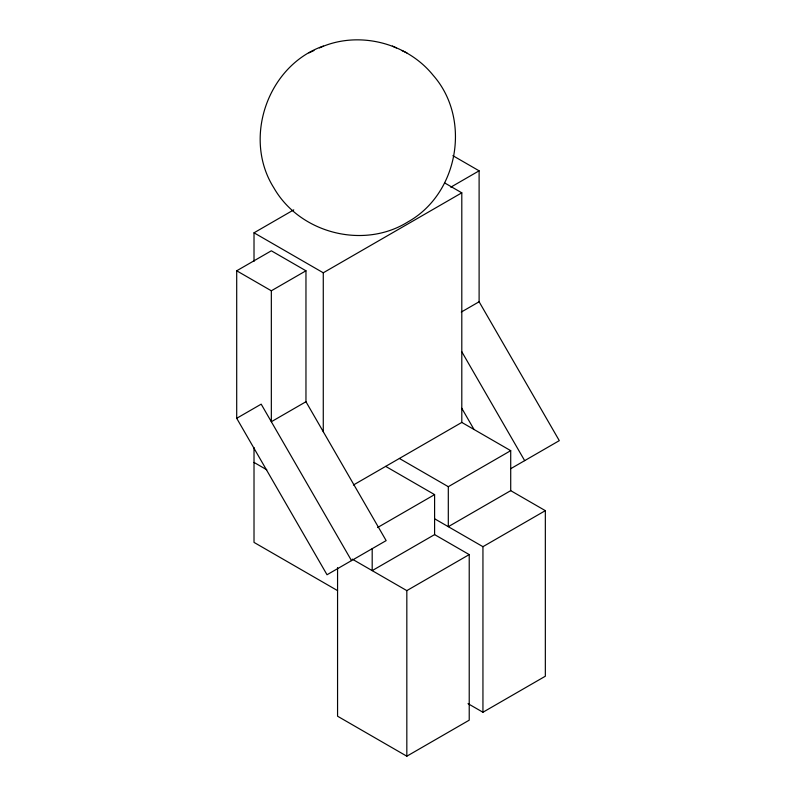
<?xml version="1.0" encoding="UTF-8"?>
<svg xmlns="http://www.w3.org/2000/svg" width="796" height="796" viewBox="0 0 796 796"><rect width="100%" height="100%" fill="white"/><g stroke="black" fill="none" stroke-linecap="round" stroke-linejoin="round"><path stroke-width="1.19" d="M323.385 46.069C267.804 65.272 242.422 138.146 273.814 187.766C299.724 233.258 363.513 249.715 408 221.865C458.645 193.508 471.481 118.763 433.153 75.292C406.726 42.457 357.872 30.298 319.425 47.919M254.014 261.357L254.014 232.81L293.744 209.865M236.701 270.789L271.337 250.8L305.962 270.789L305.962 401.731L386.15 540.613L327.027 574.752L236.701 418.298L236.701 270.789L271.337 290.789L305.962 270.789M450.775 187.189L479.112 170.822L479.112 301.764L559.299 440.646L510.674 468.725M254.014 232.81L323.275 272.789L461.799 192.821L461.799 422.427L353.404 485.013M236.701 418.298L261.188 404.159L351.514 560.613M305.962 401.731L271.337 421.731L271.337 290.789M461.272 312.072L479.112 301.764M377.573 527.539L434.596 494.615L434.596 534.604L372.19 570.633L372.19 548.673M448.307 486.694L510.714 450.665L510.714 490.654L448.307 526.683L448.307 486.694L399.393 458.456M352.25 559.12L406.826 590.622L469.222 554.593L469.222 720.171L406.826 756.2L337.564 716.211L337.564 567.598M434.666 518.813L482.943 546.683L545.34 510.654L545.34 676.222L482.943 712.251L468.018 703.644M308.938 52.884L313.972 50.526M392.428 46.069L396.388 47.919M401.851 50.526L406.885 52.884M452.874 155.678L479.112 170.822M444.745 182.981L461.799 192.821M461.799 422.427L510.714 450.665M510.714 490.654L545.34 510.654M385.682 466.376L434.596 494.615M434.596 534.604L469.222 554.593M254.014 462.416L266.799 469.799M337.564 590.622L254.014 542.394L254.014 447.521M461.799 351.752L524.663 460.645M461.799 408.298L474.028 429.492M482.943 546.683L482.943 712.251M406.826 590.622L406.826 756.2M323.275 272.789L323.275 431.721"/></g></svg>
